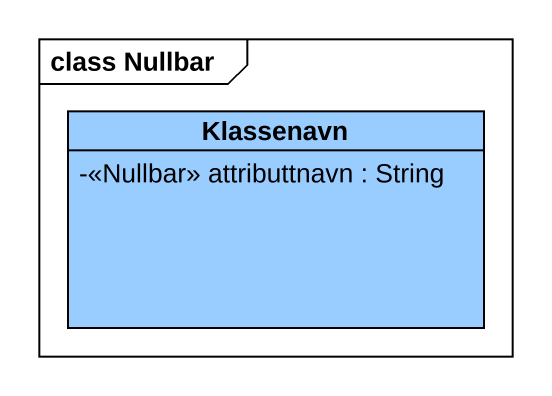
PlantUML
@startuml
mainframe class Nullbar
hide circle
hide empty members
skinparam classAttributeIconSize 0
class Klassenavn #99CCFF {
  -<<Nullbar>> attributtnavn : String
}
@enduml
